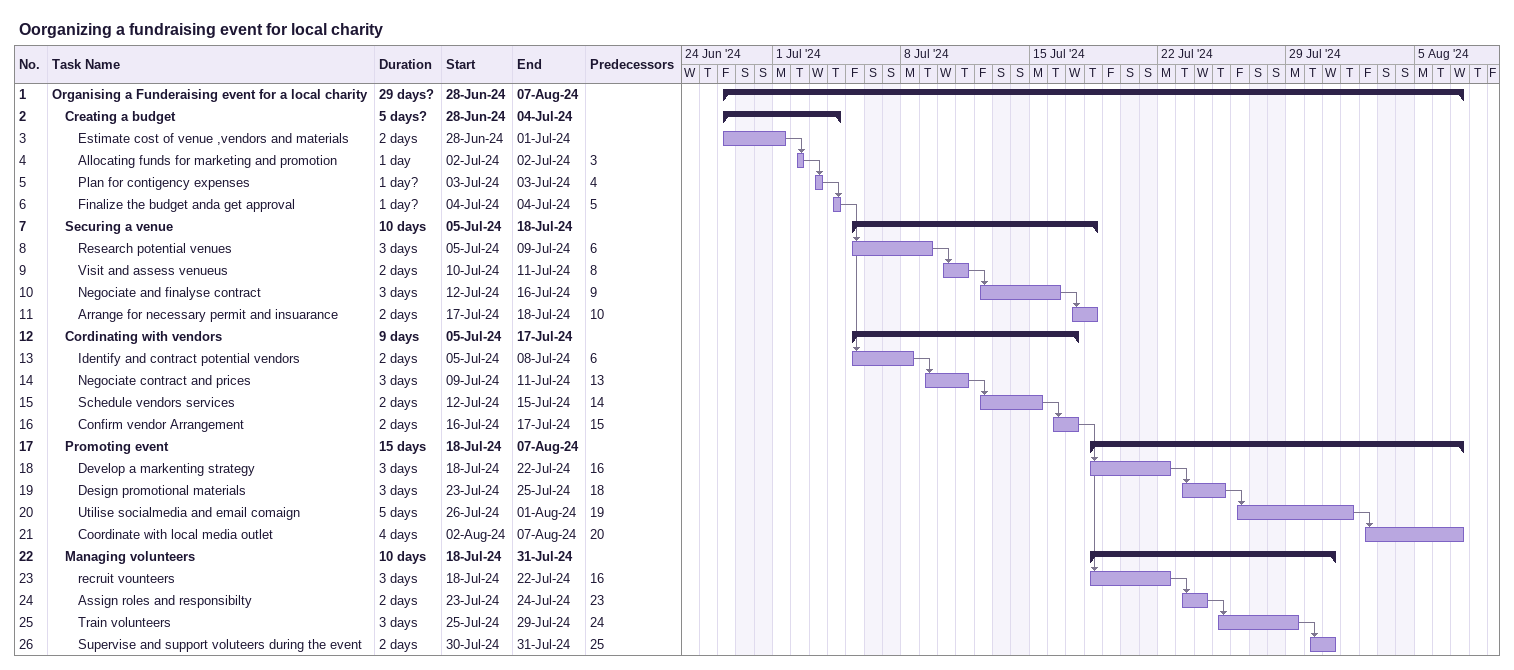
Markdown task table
Oorganizing a fundraising event for local charity

| ID | Level | Task | Duration | Start | Finish | Predecessors |
|---|---|---|---|---|---|---|
| 1 | 1 | **Organising a Funderaising event for a local charity** | 29d? | 2024-06-28 | 2024-08-07 |  |
| 2 | 2 | **Creating a budget** | 5d? | 2024-06-28 | 2024-07-04 |  |
| 3 | 3 | Estimate cost of venue ,vendors and materials | 2d | 2024-06-28 | 2024-07-01 |  |
| 4 | 3 | Allocating funds for marketing and promotion | 1d | 2024-07-02 | 2024-07-02 | 3 |
| 5 | 3 | Plan for contigency expenses | 1d? | 2024-07-03 | 2024-07-03 | 4 |
| 6 | 3 | Finalize the budget anda get approval | 1d? | 2024-07-04 | 2024-07-04 | 5 |
| 7 | 2 | **Securing a venue** | 10d | 2024-07-05 | 2024-07-18 |  |
| 8 | 3 | Research potential venues | 3d | 2024-07-05 | 2024-07-09 | 6 |
| 9 | 3 | Visit and assess venueus | 2d | 2024-07-10 | 2024-07-11 | 8 |
| 10 | 3 | Negociate and finalyse contract | 3d | 2024-07-12 | 2024-07-16 | 9 |
| 11 | 3 | Arrange for necessary permit and insuarance | 2d | 2024-07-17 | 2024-07-18 | 10 |
| 12 | 2 | **Cordinating with vendors** | 9d | 2024-07-05 | 2024-07-17 |  |
| 13 | 3 | Identify and contract potential vendors | 2d | 2024-07-05 | 2024-07-08 | 6 |
| 14 | 3 | Negociate contract and prices | 3d | 2024-07-09 | 2024-07-11 | 13 |
| 15 | 3 | Schedule vendors services | 2d | 2024-07-12 | 2024-07-15 | 14 |
| 16 | 3 | Confirm vendor Arrangement | 2d | 2024-07-16 | 2024-07-17 | 15 |
| 17 | 2 | **Promoting event** | 15d | 2024-07-18 | 2024-08-07 |  |
| 18 | 3 | Develop a markenting strategy | 3d | 2024-07-18 | 2024-07-22 | 16 |
| 19 | 3 | Design promotional materials | 3d | 2024-07-23 | 2024-07-25 | 18 |
| 20 | 3 | Utilise socialmedia and email comaign | 5d | 2024-07-26 | 2024-08-01 | 19 |
| 21 | 3 | Coordinate with local media outlet | 4d | 2024-08-02 | 2024-08-07 | 20 |
| 22 | 2 | **Managing volunteers** | 10d | 2024-07-18 | 2024-07-31 |  |
| 23 | 3 | recruit vounteers | 3d | 2024-07-18 | 2024-07-22 | 16 |
| 24 | 3 | Assign roles and responsibilty | 2d | 2024-07-23 | 2024-07-24 | 23 |
| 25 | 3 | Train volunteers | 3d | 2024-07-25 | 2024-07-29 | 24 |
| 26 | 3 | Supervise and support voluteers during the event | 2d | 2024-07-30 | 2024-07-31 | 25 |
